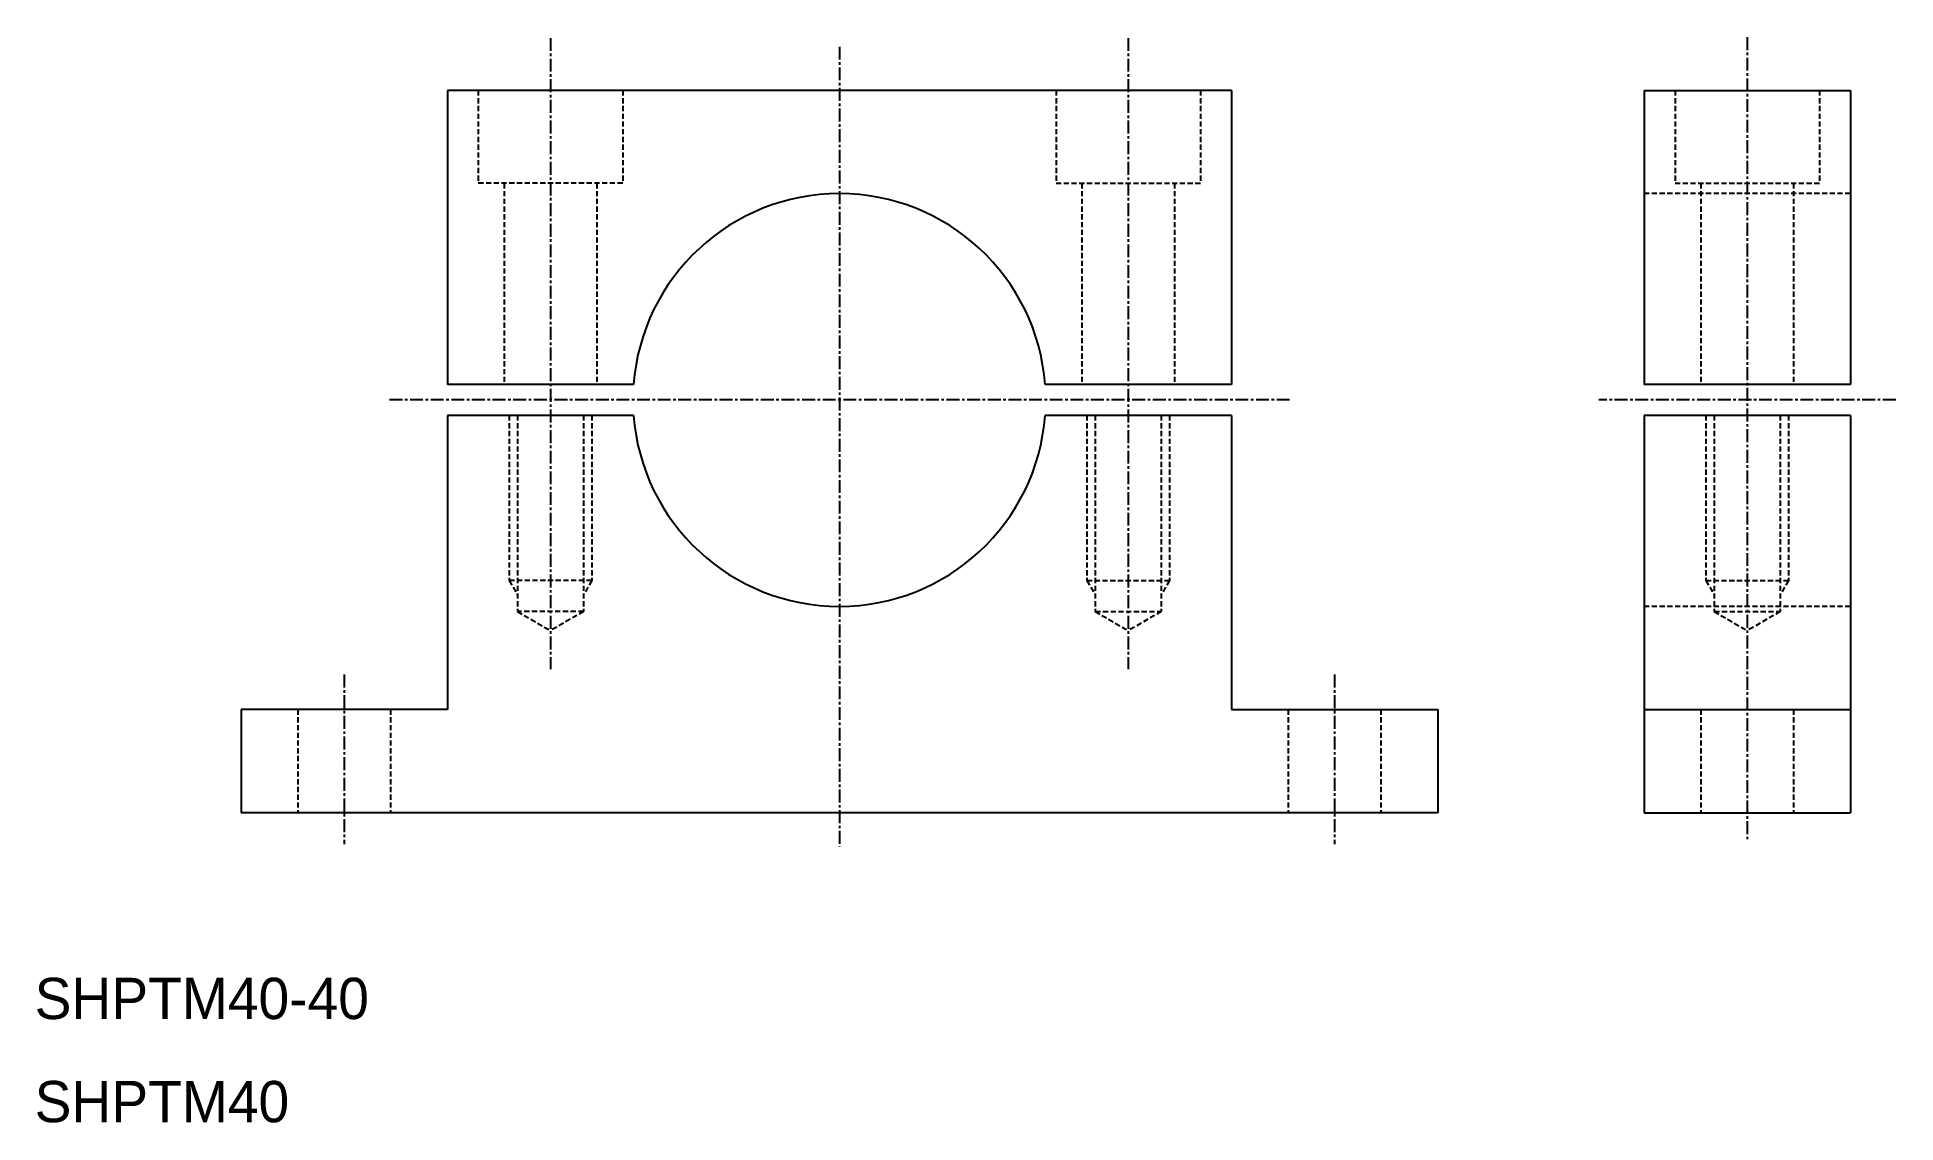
# Model space of a CAD drawing. Extents: x 10 to 190, y 10 to 115.
import ezdxf

# ---------------------------------------------------------------- set-up
doc = ezdxf.new("R2010")
doc.units = 0
doc.linetypes.add('CENTER', pattern=[2, 1.25, -0.25, 0.25, -0.25])
doc.linetypes.add('DASHED', pattern=[0.75, 0.5, -0.25])
doc.layers.get('0').update_dxf_attribs({"linetype": 'CONTINUOUS'})
doc.layers.add('CENTER', color=1, linetype='CENTER')

msp = doc.modelspace()

# ---------------------------------------------------------------- linework, layer by layer
at = {"color": 7, "linetype": 'CONTINUOUS'}
for p, q in [((126, 110), (50, 110)), ((50, 110), (50, 81.5)), ((126, 110), (126, 81.5)), ((166, 110), (166, 81.5)), ((166, 110), (186, 110)), ((186, 110), (186, 81.5)), ((68.06, 81.5), (50, 81.5)), ((126, 81.5), (107.94, 81.5)), ((186, 81.5), (166, 81.5)), ((50, 78.5), (50, 50)), ((68.06, 78.5), (50, 78.5)), ((126, 78.5), (107.94, 78.5)), ((126, 78.5), (126, 50)), ((166, 78.5), (166, 40)), ((186, 78.5), (166, 78.5)), ((186, 78.5), (186, 40)), ((50, 50), (30, 50)), ((30, 50), (30, 40)), ((126, 50), (146, 50)), ((146, 50), (146, 40)), ((166, 50), (186, 50)), ((146, 40), (30, 40)), ((88, 40), (88, 40)), ((117, 40), (117, 40)), ((166, 40), (186, 40))]:
    msp.add_line(p, q, dxfattribs=at)
at = {"color": 3, "linetype": 'DASHED'}
for p, q in [((53, 110), (53, 101)), ((67, 110), (67, 101)), ((109, 110), (109, 101)), ((123, 110), (123, 101)), ((169, 110), (169, 101)), ((183, 110), (183, 101)), ((67, 101), (53, 101)), ((55.5, 101), (55.5, 81.5)), ((64.5, 101), (64.5, 81.5)), ((109, 101), (123, 101)), ((111.5, 101), (111.5, 81.5)), ((120.5, 101), (120.5, 81.5)), ((169, 101), (183, 101)), ((171.5, 101), (171.5, 81.5)), ((180.5, 101), (180.5, 81.5)), ((186, 100), (166, 100)), ((56, 78.5), (56, 62.5)), ((56.8, 78.5), (56.8, 59.5)), ((63.2, 78.5), (63.2, 59.5)), ((64, 78.5), (64, 62.5)), ((112, 78.5), (112, 62.5)), ((112.8, 78.5), (112.8, 59.5)), ((119.2, 78.5), (119.2, 59.5)), ((120, 78.5), (120, 62.5)), ((172, 78.5), (172, 62.5)), ((172.8, 78.5), (172.8, 59.5)), ((179.2, 78.5), (179.2, 59.5)), ((180, 78.5), (180, 62.5)), ((64, 62.5), (56, 62.5)), ((56, 62.5), (56.8, 61.11)), ((64, 62.5), (63.2, 61.11)), ((112, 62.5), (120, 62.5)), ((112, 62.5), (112.8, 61.11)), ((120, 62.5), (119.2, 61.11)), ((172, 62.5), (180, 62.5)), ((172, 62.5), (172.8, 61.11)), ((180, 62.5), (179.2, 61.11)), ((56.8, 59.5), (60, 57.65)), ((63.2, 59.5), (56.8, 59.5)), ((63.2, 59.5), (60, 57.65)), ((112.8, 59.5), (116, 57.65)), ((112.8, 59.5), (119.2, 59.5)), ((119.2, 59.5), (116, 57.65)), ((186, 60), (166, 60)), ((172.8, 59.5), (176, 57.65)), ((172.8, 59.5), (179.2, 59.5)), ((179.2, 59.5), (176, 57.65)), ((35.5, 50), (35.5, 40)), ((44.5, 50), (44.5, 40)), ((131.5, 50), (131.5, 40)), ((140.5, 50), (140.5, 40)), ((171.5, 50), (171.5, 40)), ((180.5, 50), (180.5, 40))]:
    msp.add_line(p, q, dxfattribs=at)
at = {"color": 7, "linetype": 'CONTINUOUS'}
for start, end in [(4.3012, 175.6988), (184.3012, 355.6988)]:
    msp.add_arc((88, 80), 20, start, end, dxfattribs=at)
at = {"layer": 'CENTER', "color": 1, "linetype": 'CENTER'}
for p, q in [((60, 115.08), (60, 53.91)), ((88, 114.24), (88, 36.69)), ((116, 115.08), (116, 53.91)), ((176, 115.17), (176, 37.31)), ((131.64, 80), (44.36, 80)), ((190.4, 80), (161.6, 80)), ((40, 53.38), (40, 36.95)), ((136, 53.38), (136, 36.95))]:
    msp.add_line(p, q, dxfattribs=at)

# ---------------------------------------------------------------- texts
at = {"color": 7, "linetype": 'CONTINUOUS'}
for s, p in [('SHPTM40-40', (10, 20)), ('SHPTM40', (10, 10))]:
    msp.add_text(s, height=4, dxfattribs=at).set_placement(p)

doc.saveas('drawing.dxf')
